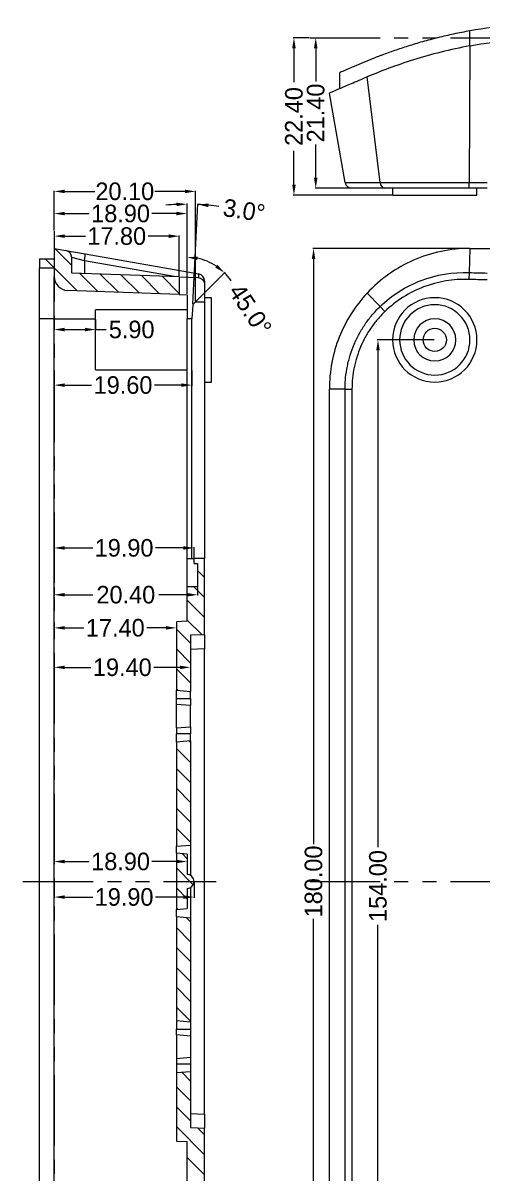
# Model space of a CAD drawing. Extents: x 18 to 718, y 389 to 747.
# Drawn here: x 360.3 to 425.5, y 574.2 to 737.7 of the extents above; entities that cross this region are included whole.
import ezdxf

# ---------------------------------------------------------------- set-up
doc = ezdxf.new("R2010")
doc.units = 0
doc.header["$MEASUREMENT"] = 0
doc.linetypes.add('PHANTOM', pattern=[2.5, 1.25, -0.25, 0.25, -0.25, 0.25, -0.25])
doc.layers.add('10', color=7, linetype='Continuous')
doc.layers.add('20', color=7, linetype='Continuous')
doc.dimstyles.new('1', dxfattribs={"dimtxt": 2.5, "dimasz": 1.5, "dimexe": 0.1, "dimexo": 0.1, "dimgap": 0.09, "dimtad": 0, "dimzin": 0, "dimdsep": 46, "dimtxsty": 'Standard', "dimcen": 0, "dimclrd": 4, "dimclre": 4, "dimclrt": 3, "dimadec": 1, "dimazin": 0, "dimtfac": 1, "dimtofl": 0, "dimtmove": 0, "dimatfit": 3, "dimfxl": 0, "dimtolj": 1, "dimtzin": 0, "dimlwd": 9, "dimlwe": 9, "dimarcsym": 0})

# ---------------------------------------------------------------- blocks, each defined once
blk = doc.blocks.new('HATCH5')
at = {"color": 200, "linetype": 'Continuous'}
for p, q in [((629.75, 800.66), (634.28, 805.19)), ((633.37, 801.46), (635.76, 803.84)), ((629.65, 797.74), (632.24, 800.32)), ((629.55, 794.81), (632.14, 797.4)), ((629.45, 791.88), (632.04, 794.47)), ((629.34, 788.95), (631.94, 791.54)), ((629.38, 786.16), (631.83, 788.61)), ((506.92, 782.56), (510.93, 786.56)), ((511.75, 784.56), (513.76, 786.56)), ((514.58, 784.56), (516.59, 786.56)), ((525.9, 784.56), (527.9, 786.56)), ((528.73, 784.56), (530.73, 786.56)), ((531.56, 784.56), (533.56, 786.56)), ((534.39, 784.56), (536.39, 786.56)), ((537.22, 784.56), (539.22, 786.56)), ((541.8, 786.31), (542.05, 786.56)), ((543.38, 785.06), (544.88, 786.56)), ((545.32, 784.17), (547.71, 786.56)), ((551.37, 784.56), (553.37, 786.56)), ((554.2, 784.56), (556.2, 786.56)), ((557.03, 784.56), (559.03, 786.56)), ((559.86, 784.56), (561.86, 786.56)), ((562.69, 784.56), (564.69, 786.56)), ((572.94, 786.31), (573.18, 786.56)), ((574.01, 784.56), (576.01, 786.56)), ((576.84, 784.56), (578.84, 786.56)), ((579.67, 784.56), (581.67, 786.56)), ((504.09, 782.56), (506.59, 785.06)), ((517.41, 784.56), (518.67, 785.81)), ((540.05, 784.56), (540.66, 785.16)), ((549.04, 785.06), (549.71, 785.72)), ((580.84, 782.9), (583, 785.06)), ((584.13, 783.36), (585.83, 785.06)), ((509.75, 782.56), (510.75, 783.55)), ((565.52, 784.56), (565.76, 784.8)), ((583.33, 782.56), (584.13, 783.36)), ((586.16, 782.56), (587.68, 784.08)), ((588.99, 782.56), (589.99, 783.56))]:
    blk.add_line(p, q, dxfattribs=at)
blk = doc.blocks.new('*D257')
at = {"color": 4, "linetype": 'Continuous', "lineweight": 9}
for p, q in [((418.73, 692.64), (410.65, 692.64)), ((410.75, 691.14), (410.75, 620.5)), ((410.75, 540.14), (410.75, 609.49)), ((418.73, 538.64), (410.65, 538.64))]:
    blk.add_line(p, q, dxfattribs=at)
for points in [[(410.5, 691.14), (411, 691.14), (410.75, 692.64)], [(410.5, 540.14), (411, 540.14), (410.75, 538.64)]]:
    blk.add_solid(points, dxfattribs=at)
at = {"layer": 'Defpoints', "color": 0, "linetype": 'Continuous', "lineweight": 9}
for p in [(410.75, 692.64), (418.83, 692.64), (418.83, 538.64)]:
    blk.add_point(p, dxfattribs=at)
at = {"color": 3, "linetype": 'Continuous', "lineweight": 9, "insert": (410.75, 614.99), "char_height": 2.5, "attachment_point": 5, "rotation": 90}
blk.add_mtext('\\A1;154.00', dxfattribs=at)
blk = doc.blocks.new('*D258')
at = {"color": 4, "linetype": 'Continuous', "lineweight": 9}
for p, q in [((423.73, 705.64), (401.49, 705.64)), ((401.59, 704.14), (401.59, 620.94)), ((401.59, 527.14), (401.59, 610.34)), ((423.73, 525.64), (401.49, 525.64))]:
    blk.add_line(p, q, dxfattribs=at)
for points in [[(401.34, 704.14), (401.84, 704.14), (401.59, 705.64)], [(401.34, 527.14), (401.84, 527.14), (401.59, 525.64)]]:
    blk.add_solid(points, dxfattribs=at)
at = {"layer": 'Defpoints', "color": 0, "linetype": 'Continuous', "lineweight": 9}
for p in [(423.83, 705.64), (401.59, 525.64), (423.83, 525.64)]:
    blk.add_point(p, dxfattribs=at)
at = {"color": 3, "linetype": 'Continuous', "lineweight": 9, "insert": (401.59, 615.64), "char_height": 2.5, "attachment_point": 5, "rotation": 90}
blk.add_mtext('\\A1;180.00', dxfattribs=at)
blk = doc.blocks.new('*D294')
at = {"color": 4, "linetype": 'Continuous', "lineweight": 9}
for p, q in [((526.94, 735.6), (533.29, 735.6)), ((523.41, 728.08), (523.34, 725.99))]:
    blk.add_line(p, q, dxfattribs=at)
for start, end in [(344.7768, 350.958), (277.042, 283.2232)]:
    blk.add_arc((523.67, 735.6), 9.51, start, end, dxfattribs=at)
for points in [[(532.82, 734.12), (533.32, 734.08), (533.19, 735.6)], [(524.85, 725.9), (524.83, 726.4), (523.34, 726.09)]]:
    blk.add_solid(points, dxfattribs=at)
at = {"layer": 'Defpoints', "color": 0, "linetype": 'Continuous', "lineweight": 9}
for p in [(401.07, 735.6), (523.63, 734.39), (526.84, 735.6), (523.41, 728.18), (528.24, 727.25)]:
    blk.add_point(p, dxfattribs=at)
at = {"color": 3, "linetype": 'Continuous', "lineweight": 9, "insert": (530.28, 728.75), "char_height": 2.5, "attachment_point": 5, "rotation": 44}
blk.add_mtext('\\A1;92.0°', dxfattribs=at)
blk = doc.blocks.new('*D301')
at = {"color": 4, "linetype": 'Continuous', "lineweight": 9}
for p, q in [((401.17, 735.6), (402, 735.6)), ((401.9, 734.1), (401.9, 729.36)), ((401.9, 715.7), (401.9, 720.43)), ((406.96, 714.2), (401.8, 714.2))]:
    blk.add_line(p, q, dxfattribs=at)
for points in [[(401.65, 734.1), (402.15, 734.1), (401.9, 735.6)], [(401.65, 715.7), (402.15, 715.7), (401.9, 714.2)]]:
    blk.add_solid(points, dxfattribs=at)
at = {"layer": 'Defpoints', "color": 0, "linetype": 'Continuous', "lineweight": 9}
for p in [(401.07, 735.6), (401.9, 714.2), (407.06, 714.2)]:
    blk.add_point(p, dxfattribs=at)
at = {"color": 3, "linetype": 'Continuous', "lineweight": 9, "insert": (401.9, 724.9), "char_height": 2.5, "attachment_point": 5, "rotation": 90}
blk.add_mtext('\\A1;21.40', dxfattribs=at)
blk = doc.blocks.new('*D302')
at = {"color": 4, "linetype": 'Continuous', "lineweight": 9}
for p, q in [((400.97, 735.6), (398.7, 735.6)), ((398.8, 734.1), (398.8, 729.28)), ((398.8, 714.7), (398.8, 719.51)), ((412.73, 713.2), (398.7, 713.2))]:
    blk.add_line(p, q, dxfattribs=at)
for points in [[(398.55, 734.1), (399.05, 734.1), (398.8, 735.6)], [(398.55, 714.7), (399.05, 714.7), (398.8, 713.2)]]:
    blk.add_solid(points, dxfattribs=at)
at = {"layer": 'Defpoints', "color": 0, "linetype": 'Continuous', "lineweight": 9}
for p in [(401.07, 735.6), (398.8, 713.2), (412.83, 713.2)]:
    blk.add_point(p, dxfattribs=at)
at = {"color": 3, "linetype": 'Continuous', "lineweight": 9, "insert": (398.8, 724.4), "char_height": 2.5, "attachment_point": 5, "rotation": 90}
blk.add_mtext('\\A1;22.40', dxfattribs=at)
blk = doc.blocks.new('*D339')
at = {"color": 4, "linetype": 'Continuous', "lineweight": 9}
for p, q in [((364.69, 707.98), (364.69, 707.29)), ((366.19, 707.39), (369.13, 707.39)), ((380.99, 707.39), (378.06, 707.39)), ((382.49, 701.71), (382.49, 707.49))]:
    blk.add_line(p, q, dxfattribs=at)
for points in [[(366.19, 707.64), (366.19, 707.14), (364.69, 707.39)], [(380.99, 707.64), (380.99, 707.14), (382.49, 707.39)]]:
    blk.add_solid(points, dxfattribs=at)
at = {"layer": 'Defpoints', "color": 0, "linetype": 'Continuous', "lineweight": 9}
for p in [(364.69, 708.08), (382.49, 707.39), (382.49, 701.61)]:
    blk.add_point(p, dxfattribs=at)
at = {"color": 3, "linetype": 'Continuous', "lineweight": 9, "insert": (373.59, 707.39), "char_height": 2.5, "attachment_point": 5}
blk.add_mtext('\\A1;17.80', dxfattribs=at)
blk = doc.blocks.new('*D340')
at = {"color": 4, "linetype": 'Continuous', "lineweight": 9}
for p, q in [((364.69, 708.18), (364.69, 710.7)), ((366.19, 710.6), (369.68, 710.6)), ((382.09, 710.6), (378.61, 710.6)), ((383.59, 699.17), (383.59, 710.7))]:
    blk.add_line(p, q, dxfattribs=at)
for points in [[(366.19, 710.85), (366.19, 710.35), (364.69, 710.6)], [(382.09, 710.85), (382.09, 710.35), (383.59, 710.6)]]:
    blk.add_solid(points, dxfattribs=at)
at = {"layer": 'Defpoints', "color": 0, "linetype": 'Continuous', "lineweight": 9}
for p in [(383.59, 710.6), (364.69, 708.08), (383.59, 699.07)]:
    blk.add_point(p, dxfattribs=at)
at = {"color": 3, "linetype": 'Continuous', "lineweight": 9, "insert": (374.14, 710.6), "char_height": 2.5, "attachment_point": 5}
blk.add_mtext('\\A1;18.90', dxfattribs=at)
blk = doc.blocks.new('*D341')
at = {"color": 4, "linetype": 'Continuous', "lineweight": 9}
for p, q in [((364.69, 708.18), (364.69, 713.85)), ((366.19, 713.75), (370.48, 713.75)), ((383.29, 713.75), (379, 713.75)), ((384.79, 698.14), (384.79, 713.85))]:
    blk.add_line(p, q, dxfattribs=at)
for points in [[(366.19, 714), (366.19, 713.5), (364.69, 713.75)], [(383.29, 714), (383.29, 713.5), (384.79, 713.75)]]:
    blk.add_solid(points, dxfattribs=at)
at = {"layer": 'Defpoints', "color": 0, "linetype": 'Continuous', "lineweight": 9}
for p in [(364.69, 713.75), (364.69, 708.08), (384.79, 698.04)]:
    blk.add_point(p, dxfattribs=at)
at = {"color": 3, "linetype": 'Continuous', "lineweight": 9, "insert": (374.74, 713.75), "char_height": 2.5, "attachment_point": 5}
blk.add_mtext('\\A1;20.10', dxfattribs=at)
blk = doc.blocks.new('*D342')
at = {"color": 4, "linetype": 'Continuous', "lineweight": 9}
for p, q in [((364.69, 688.29), (364.69, 686.11)), ((384.29, 688.29), (384.29, 686.11)), ((366.19, 686.21), (370.03, 686.21)), ((382.79, 686.21), (378.96, 686.21))]:
    blk.add_line(p, q, dxfattribs=at)
for points in [[(366.19, 686.46), (366.19, 685.96), (364.69, 686.21)], [(382.79, 686.46), (382.79, 685.96), (384.29, 686.21)]]:
    blk.add_solid(points, dxfattribs=at)
at = {"layer": 'Defpoints', "color": 0, "linetype": 'Continuous', "lineweight": 9}
for p in [(364.69, 688.39), (384.29, 688.39), (364.69, 686.21)]:
    blk.add_point(p, dxfattribs=at)
at = {"color": 3, "linetype": 'Continuous', "lineweight": 9, "insert": (374.49, 686.21), "char_height": 2.5, "attachment_point": 5}
blk.add_mtext('\\A1;19.60', dxfattribs=at)
blk = doc.blocks.new('*D343')
at = {"color": 4, "linetype": 'Continuous', "lineweight": 9}
for p, q in [((364.69, 661.64), (364.69, 663.16)), ((366.19, 663.06), (370.18, 663.06)), ((383.09, 663.06), (379.11, 663.06)), ((384.59, 661.64), (384.59, 663.16))]:
    blk.add_line(p, q, dxfattribs=at)
for points in [[(366.19, 663.31), (366.19, 662.81), (364.69, 663.06)], [(383.09, 663.31), (383.09, 662.81), (384.59, 663.06)]]:
    blk.add_solid(points, dxfattribs=at)
at = {"layer": 'Defpoints', "color": 0, "linetype": 'Continuous', "lineweight": 9}
for p in [(364.69, 663.06), (364.69, 661.54), (384.59, 661.54)]:
    blk.add_point(p, dxfattribs=at)
at = {"color": 3, "linetype": 'Continuous', "lineweight": 9, "insert": (374.64, 663.06), "char_height": 2.5, "attachment_point": 5}
blk.add_mtext('\\A1;19.90', dxfattribs=at)
blk = doc.blocks.new('*D344')
at = {"color": 4, "linetype": 'Continuous', "lineweight": 9}
for p, q in [((364.69, 657.44), (364.69, 656.3)), ((385.09, 657.44), (385.09, 656.3)), ((366.19, 656.4), (370.22, 656.4)), ((383.59, 656.4), (379.56, 656.4))]:
    blk.add_line(p, q, dxfattribs=at)
for points in [[(366.19, 656.65), (366.19, 656.15), (364.69, 656.4)], [(383.59, 656.65), (383.59, 656.15), (385.09, 656.4)]]:
    blk.add_solid(points, dxfattribs=at)
at = {"layer": 'Defpoints', "color": 0, "linetype": 'Continuous', "lineweight": 9}
for p in [(364.69, 657.54), (385.09, 657.54), (364.69, 656.4)]:
    blk.add_point(p, dxfattribs=at)
at = {"color": 3, "linetype": 'Continuous', "lineweight": 9, "insert": (374.89, 656.4), "char_height": 2.5, "attachment_point": 5}
blk.add_mtext('\\A1;20.40', dxfattribs=at)
blk = doc.blocks.new('*D345')
at = {"color": 4, "linetype": 'Continuous', "lineweight": 9}
for p, q in [((383.59, 699.17), (383.59, 704.49)), ((384.86, 698.11), (389, 702.25))]:
    blk.add_line(p, q, dxfattribs=at)
for start, end in [(56.4092, 78.5908), (33.5908, 45)]:
    blk.add_arc((383.59, 696.84), 7.55, start, end, dxfattribs=at)
for points in [[(385.06, 703.99), (385.11, 704.49), (383.59, 704.39)], [(387.92, 703.32), (387.61, 702.93), (388.93, 702.18)]]:
    blk.add_solid(points, dxfattribs=at)
at = {"layer": 'Defpoints', "color": 0, "linetype": 'Continuous', "lineweight": 9}
for p in [(385.54, 704.13), (383.59, 699.07), (384.4, 697.65), (384.79, 698.04), (383.59, 695.64)]:
    blk.add_point(p, dxfattribs=at)
at = {"color": 3, "linetype": 'Continuous', "lineweight": 9, "insert": (392.58, 696.95), "char_height": 2.5, "attachment_point": 5, "rotation": 303.5908}
blk.add_mtext('\\A1;45.0°', dxfattribs=at)
blk = doc.blocks.new('*D346')
at = {"color": 4, "linetype": 'Continuous', "lineweight": 9}
for p, q in [((383.59, 699.17), (383.59, 712.04)), ((384.4, 697.75), (385.15, 712))]:
    blk.add_line(p, q, dxfattribs=at)
for start, end in [(92.8984, 95.7968), (81.2013, 87), (81.2032, 84.1016)]:
    blk.add_arc((383.59, 682.29), 29.66, start, end, dxfattribs=at)
for points in [[(382.09, 712.15), (382.1, 711.65), (383.59, 711.94)], [(386.62, 711.53), (386.66, 712.03), (385.14, 711.9)]]:
    blk.add_solid(points, dxfattribs=at)
at = {"layer": 'Defpoints', "color": 0, "linetype": 'Continuous', "lineweight": 9}
for p in [(384.11, 711.94), (383.59, 699.07), (384.4, 697.65), (383.59, 695.64), (384.29, 695.64)]:
    blk.add_point(p, dxfattribs=at)
at = {"color": 3, "linetype": 'Continuous', "lineweight": 9, "insert": (391.72, 711.04), "char_height": 2.5, "attachment_point": 5, "rotation": 351.2013}
blk.add_mtext('\\A1;3.0°', dxfattribs=at)
blk = doc.blocks.new('*D347')
at = {"color": 4, "linetype": 'Continuous', "lineweight": 9}
for p, q in [((364.69, 652.47), (364.69, 651.6)), ((382.09, 652.47), (382.09, 651.6)), ((366.19, 651.7), (368.93, 651.7)), ((380.59, 651.7), (377.86, 651.7))]:
    blk.add_line(p, q, dxfattribs=at)
for points in [[(366.19, 651.95), (366.19, 651.45), (364.69, 651.7)], [(380.59, 651.95), (380.59, 651.45), (382.09, 651.7)]]:
    blk.add_solid(points, dxfattribs=at)
at = {"layer": 'Defpoints', "color": 0, "linetype": 'Continuous', "lineweight": 9}
for p in [(364.69, 652.57), (382.09, 652.57), (364.69, 651.7)]:
    blk.add_point(p, dxfattribs=at)
at = {"color": 3, "linetype": 'Continuous', "lineweight": 9, "insert": (373.39, 651.7), "char_height": 2.5, "attachment_point": 5}
blk.add_mtext('\\A1;17.40', dxfattribs=at)
blk = doc.blocks.new('*D348')
at = {"color": 4, "linetype": 'Continuous', "lineweight": 9}
for p, q in [((364.69, 646.54), (364.69, 645.98)), ((366.19, 646.08), (369.93, 646.08)), ((382.59, 646.08), (378.86, 646.08)), ((384.09, 646.54), (384.09, 645.98))]:
    blk.add_line(p, q, dxfattribs=at)
for points in [[(366.19, 646.33), (366.19, 645.83), (364.69, 646.08)], [(382.59, 646.33), (382.59, 645.83), (384.09, 646.08)]]:
    blk.add_solid(points, dxfattribs=at)
at = {"layer": 'Defpoints', "color": 0, "linetype": 'Continuous', "lineweight": 9}
for p in [(364.69, 646.64), (364.69, 646.08), (384.09, 646.64)]:
    blk.add_point(p, dxfattribs=at)
at = {"color": 3, "linetype": 'Continuous', "lineweight": 9, "insert": (374.39, 646.08), "char_height": 2.5, "attachment_point": 5}
blk.add_mtext('\\A1;19.40', dxfattribs=at)
blk = doc.blocks.new('*D349')
at = {"color": 4, "linetype": 'Continuous', "lineweight": 9}
for p, q in [((364.69, 619.41), (364.69, 618.37)), ((366.19, 618.47), (369.68, 618.47)), ((382.09, 618.47), (378.61, 618.47)), ((383.59, 619.41), (383.59, 618.37))]:
    blk.add_line(p, q, dxfattribs=at)
for points in [[(366.19, 618.72), (366.19, 618.22), (364.69, 618.47)], [(382.09, 618.72), (382.09, 618.22), (383.59, 618.47)]]:
    blk.add_solid(points, dxfattribs=at)
at = {"layer": 'Defpoints', "color": 0, "linetype": 'Continuous', "lineweight": 9}
for p in [(364.69, 619.51), (364.69, 618.47), (383.59, 619.51)]:
    blk.add_point(p, dxfattribs=at)
at = {"color": 3, "linetype": 'Continuous', "lineweight": 9, "insert": (374.14, 618.47), "char_height": 2.5, "attachment_point": 5}
blk.add_mtext('\\A1;18.90', dxfattribs=at)
blk = doc.blocks.new('*D350')
at = {"color": 4, "linetype": 'Continuous', "lineweight": 9}
for p, q in [((364.69, 615.54), (364.69, 613.32)), ((384.59, 615.54), (384.59, 613.32)), ((366.19, 613.42), (370.18, 613.42)), ((383.09, 613.42), (379.11, 613.42))]:
    blk.add_line(p, q, dxfattribs=at)
for points in [[(366.19, 613.67), (366.19, 613.17), (364.69, 613.42)], [(383.09, 613.67), (383.09, 613.17), (384.59, 613.42)]]:
    blk.add_solid(points, dxfattribs=at)
at = {"layer": 'Defpoints', "color": 0, "linetype": 'Continuous', "lineweight": 9}
for p in [(364.69, 615.64), (384.59, 615.64), (364.69, 613.42)]:
    blk.add_point(p, dxfattribs=at)
at = {"color": 3, "linetype": 'Continuous', "lineweight": 9, "insert": (374.64, 613.42), "char_height": 2.5, "attachment_point": 5}
blk.add_mtext('\\A1;19.90', dxfattribs=at)
blk = doc.blocks.new('*D353')
at = {"color": 4, "linetype": 'Continuous', "lineweight": 9}
blk.add_line((364.69, 524.1), (364.69, 519.8), dxfattribs=at)
for start, end in [(347.3886, 352.6033), (279.3967, 284.6114)]:
    blk.add_arc((364.69, 529.05), 9.16, start, end, dxfattribs=at)
for points in [[(373.52, 527.89), (374.02, 527.86), (373.84, 529.37)], [(366.21, 519.77), (366.17, 520.27), (364.69, 519.9)]]:
    blk.add_solid(points, dxfattribs=at)
at = {"layer": 'Defpoints', "color": 0, "linetype": 'Continuous', "lineweight": 9}
for p in [(364.69, 708.08), (368.39, 529.18), (381.19, 529.63), (364.69, 524.2), (369.36, 521.18)]:
    blk.add_point(p, dxfattribs=at)
at = {"color": 3, "linetype": 'Continuous', "lineweight": 9, "insert": (371.28, 522.69), "char_height": 2.5, "attachment_point": 5, "rotation": 46}
blk.add_mtext('\\A1;92.0°', dxfattribs=at)
blk = doc.blocks.new('*D354')
at = {"color": 4, "linetype": 'Continuous', "lineweight": 9}
for p, q in [((364.69, 695.54), (364.69, 694.01)), ((370.59, 695.54), (370.59, 694.01)), ((366.19, 694.11), (369.09, 694.11)), ((370.59, 694.11), (372.09, 694.11))]:
    blk.add_line(p, q, dxfattribs=at)
for points in [[(366.19, 694.36), (366.19, 693.86), (364.69, 694.11)], [(369.09, 694.36), (369.09, 693.86), (370.59, 694.11)]]:
    blk.add_solid(points, dxfattribs=at)
at = {"layer": 'Defpoints', "color": 0, "linetype": 'Continuous', "lineweight": 9}
for p in [(364.69, 695.64), (370.59, 695.64), (370.59, 694.11)]:
    blk.add_point(p, dxfattribs=at)
at = {"color": 3, "linetype": 'Continuous', "lineweight": 9, "insert": (375.72, 694.11), "char_height": 2.5, "attachment_point": 5}
blk.add_mtext('\\A1;5.90', dxfattribs=at)

msp = doc.modelspace()

# ---------------------------------------------------------------- linework, layer by layer
at = {"layer": '10', "color": 1, "linetype": 'PHANTOM', "lineweight": 9, "ltscale": 8}
for p, q in [((401.066, 735.596), (526.835, 735.596)), ((364.691, 708.082), (364.691, 524.196)), ((360.263, 615.642), (387.719, 615.642)), ((401.066, 615.642), (526.835, 615.642))]:
    msp.add_line(p, q, dxfattribs=at)
at = {"layer": '20', "color": 7, "linetype": 'Continuous', "lineweight": 9}
for p, q in [((423.834, 734.444), (423.834, 736.579)), ((423.834, 734.444), (423.722, 715.022)), ((405.334, 728.361), (405.334, 730.646)), ((411.046, 715.022), (409.207, 730.02)), ((406.073, 715.022), (403.834, 727.718)), ((412.834, 714.196), (412.834, 713.196)), ((412.834, 713.196), (424.834, 713.196)), ((424.834, 713.196), (424.834, 714.196)), ((364.691, 705.642), (366.365, 705.347)), ((364.691, 705.642), (364.691, 704.142)), ((366.365, 705.347), (369.104, 704.864)), ((369.104, 704.864), (385.265, 702.014)), ((423.834, 705.642), (423.722, 702.219)), ((362.591, 704.142), (364.691, 704.142)), ((362.591, 704.142), (362.591, 702.904)), ((367.191, 702.142), (367.191, 704.362)), ((369.017, 703.879), (367.191, 704.362)), ((369.017, 703.879), (369.017, 702.078)), ((381.753, 701.634), (369.017, 703.879)), ((362.591, 702.904), (364.691, 702.904)), ((362.591, 695.642), (362.591, 702.904)), ((364.691, 702.904), (364.691, 701.659)), ((364.691, 695.642), (364.691, 701.659)), ((382.491, 701.608), (367.191, 702.142)), ((382.491, 701.608), (382.491, 699.106)), ((382.491, 701.608), (385.126, 701.516)), ((423.722, 702.219), (423.69, 701.235)), ((386.091, 701.03), (385.95, 701.03)), ((386.091, 701.03), (386.091, 700.516)), ((386.091, 700.516), (386.091, 698.042)), ((382.491, 699.106), (366.622, 699.66)), ((382.491, 699.106), (383.591, 699.068)), ((383.591, 699.068), (383.591, 695.642)), ((387.091, 698.642), (386.091, 698.642)), ((387.091, 686.642), (387.091, 698.642)), ((411.046, 697.381), (409.207, 699.282)), ((370.591, 688.392), (370.591, 696.892)), ((383.591, 696.892), (370.591, 696.892)), ((384.397, 697.647), (384.291, 695.642)), ((384.791, 698.042), (384.397, 697.647)), ((384.791, 698.042), (386.091, 698.042)), ((386.091, 698.042), (386.091, 661.542)), ((411.046, 697.381), (411.73, 696.674)), ((364.691, 695.642), (362.591, 695.642)), ((362.591, 535.642), (362.591, 695.642)), ((364.691, 695.642), (370.592, 695.642)), ((364.691, 535.642), (364.691, 695.642)), ((384.291, 695.642), (383.591, 695.642)), ((383.591, 661.542), (383.591, 695.642)), ((384.291, 661.542), (384.291, 695.642)), ((370.591, 688.392), (383.591, 688.392)), ((386.091, 686.642), (387.091, 686.642)), ((406.073, 685.642), (403.834, 685.642)), ((403.834, 545.642), (403.834, 685.642)), ((406.073, 685.642), (407.057, 685.642)), ((406.073, 545.642), (406.073, 685.642)), ((407.057, 685.642), (407.057, 545.642)), ((383.591, 661.542), (384.591, 661.542)), ((383.591, 657.542), (383.591, 661.542)), ((386.091, 661.542), (384.591, 661.542)), ((384.591, 660.842), (384.591, 661.542)), ((384.591, 660.842), (385.091, 660.842)), ((385.091, 660.842), (385.091, 657.542)), ((386.091, 653.991), (386.091, 661.542)), ((385.091, 657.542), (383.591, 657.542)), ((383.591, 653.991), (383.591, 657.542)), ((383.591, 652.626), (382.091, 652.573)), ((382.091, 652.573), (382.091, 642.817)), ((383.591, 652.626), (383.591, 653.991)), ((386.091, 650.712), (386.091, 653.991)), ((386.091, 650.712), (384.091, 650.642)), ((384.091, 650.642), (384.091, 642.642)), ((386.091, 650.712), (386.091, 648.713)), ((386.091, 648.713), (384.091, 648.643)), ((386.091, 582.571), (386.091, 648.713)), ((382.091, 642.817), (384.091, 642.642)), ((382.091, 641.642), (382.091, 642.817)), ((384.091, 641.642), (384.091, 642.642)), ((382.091, 641.642), (384.091, 641.642)), ((382.091, 640.817), (382.091, 641.642)), ((384.091, 641.642), (384.091, 640.642)), ((384.091, 640.642), (382.091, 640.817)), ((382.091, 637.467), (382.091, 640.817)), ((384.091, 637.642), (384.091, 640.642)), ((382.091, 637.467), (384.091, 637.642)), ((382.091, 637.467), (382.091, 636.642)), ((384.091, 636.642), (382.091, 636.642)), ((382.091, 635.467), (382.091, 636.642)), ((384.091, 637.642), (384.091, 636.642)), ((384.091, 635.642), (384.091, 636.642)), ((384.091, 635.642), (382.091, 635.467)), ((382.091, 635.467), (382.091, 620.642)), ((384.091, 635.642), (384.091, 620.817)), ((382.091, 620.642), (384.091, 620.817)), ((382.091, 619.642), (382.091, 620.642)), ((384.091, 620.817), (384.091, 616.508)), ((383.591, 619.511), (382.091, 619.642)), ((382.091, 619.642), (382.091, 611.642)), ((383.591, 619.511), (383.591, 616.642)), ((383.591, 614.642), (383.591, 611.773)), ((384.091, 614.776), (384.091, 610.467)), ((382.091, 611.642), (383.591, 611.773)), ((382.091, 610.642), (382.091, 611.642)), ((382.091, 610.642), (384.091, 610.467)), ((382.091, 610.642), (382.091, 595.817)), ((384.091, 610.467), (384.091, 595.642)), ((384.091, 595.642), (382.091, 595.817)), ((382.091, 595.817), (382.091, 594.642)), ((384.091, 595.642), (384.091, 594.642)), ((382.091, 594.642), (384.091, 594.642)), ((382.091, 593.817), (382.091, 594.642)), ((384.091, 593.642), (382.091, 593.817)), ((382.091, 593.817), (382.091, 590.467)), ((384.091, 594.642), (384.091, 593.642)), ((384.091, 593.642), (384.091, 590.642)), ((382.091, 590.467), (384.091, 590.642)), ((382.091, 590.467), (382.091, 589.642)), ((384.091, 590.642), (384.091, 589.642)), ((384.091, 589.642), (382.091, 589.642)), ((382.091, 589.642), (382.091, 588.467)), ((382.091, 588.467), (384.091, 588.642)), ((384.091, 589.642), (384.091, 588.642)), ((384.091, 588.642), (384.091, 580.642)), ((382.091, 588.467), (382.091, 578.711)), ((384.091, 582.641), (386.091, 582.571)), ((386.091, 582.571), (386.091, 580.572)), ((384.091, 580.642), (386.091, 580.572)), ((386.091, 572.637), (386.091, 580.572)), ((382.091, 578.711), (383.591, 578.658)), ((383.591, 572.637), (383.591, 578.658))]:
    msp.add_line(p, q, dxfattribs=at)
at = {"layer": '20', "color": 7, "linetype": 'Continuous', "lineweight": 9, "extrusion": (0, 0, -1)}
for radius in [6, 5, 3]:
    msp.add_circle((-418.834, 692.642), radius, dxfattribs=at)
at = {"layer": '20', "color": 7, "linetype": 'Continuous', "lineweight": 9}
msp.add_circle((418.834, 692.642), 1.65, dxfattribs=at)
for centre, radius, start, end in [((436.395, 666.52), 71.176, 90, 100.16507), ((407.057, 715.196), 1, 190, 270), ((366.191, 704.362), 1, 0, 80), ((366.691, 701.659), 2, 180, 268), ((385.091, 701.03), 1, 0, 80), ((383.591, 615.642), 1, 270, 90)]:
    msp.add_arc(centre, radius, start, end, dxfattribs=at)
at = {"layer": '20', "color": 7, "linetype": 'Continuous', "lineweight": 9, "extrusion": (0, 0, -1)}
msp.add_arc((-385.091, 700.516), 1, 92, 180, dxfattribs=at)
at = {"layer": '20', "color": 7, "linetype": 'Continuous', "lineweight": 9}
for centre, major_axis, ratio, start_param, end_param in [((411.73, 715.196), (0, 1), 0.6952643, 1.7453293, 3.1415927), ((423.69, 715.196), (0, 1), 0.0326088, 3.1415927, 4.5378561), ((368.93, 703.879), (-0.174, -0.985), 0.0858415, 1.5859313, 3.1415927), ((385.091, 701.03), (-0.174, -0.985), 0.0858415, 2.0880525, 3.1415927)]:
    msp.add_ellipse(centre, major_axis=major_axis, ratio=ratio, start_param=start_param, end_param=end_param, dxfattribs=at)
for points, knots in [([(423.834, 736.579), (423.445, 736.509), (423.055, 736.436), (422.282, 736.284), (421.898, 736.205), (420.757, 735.961), (420.007, 735.788), (418.9, 735.513), (418.534, 735.419), (417.807, 735.227), (417.445, 735.128), (416.731, 734.927), (416.379, 734.824), (415.687, 734.618), (415.348, 734.514), (414.351, 734.2), (413.712, 733.988), (412.484, 733.563), (411.896, 733.349), (411.192, 733.085), (411.053, 733.032), (410.781, 732.927), (410.646, 732.875), (410.251, 732.721), (409.996, 732.62), (409.258, 732.322), (408.801, 732.131), (408.38, 731.951)], [0, 0, 0, 0, 0.0625, 0.0625, 0.125, 0.125, 0.25, 0.25, 0.3125, 0.3125, 0.375, 0.375, 0.4375, 0.4375, 0.5, 0.5, 0.625, 0.625, 0.75, 0.75, 0.78125, 0.78125, 0.8125, 0.8125, 0.875, 0.875, 1, 1, 1, 1]), ([(423.834, 734.444), (422.429, 734.185), (421.058, 733.886), (418.379, 733.22), (417.058, 732.847), (414.565, 732.069), (413.39, 731.663), (411.177, 730.839), (410.138, 730.419), (409.207, 730.02)], [0, 0, 0, 0, 0.25, 0.25, 0.5, 0.5, 0.75, 0.75, 1, 1, 1, 1]), ([(408.38, 731.951), (407.892, 731.742), (407.46, 731.557), (406.707, 731.234), (406.387, 731.097), (406.06, 730.957), (405.999, 730.931), (405.883, 730.881), (405.83, 730.858), (405.682, 730.795), (405.6, 730.76), (405.401, 730.675), (405.33, 730.644), (405.336, 730.647)], [0, 0, 0, 0, 0.25, 0.25, 0.5, 0.5, 0.5625, 0.5625, 0.625, 0.625, 0.75, 0.75, 1, 1, 1, 1]), ([(409.207, 730.02), (408.379, 729.666), (407.616, 729.339), (406.289, 728.771), (405.715, 728.525), (404.787, 728.127), (404.434, 727.976), (403.957, 727.771), (403.831, 727.72), (403.835, 727.716)], [0, 0, 0, 0, 0.25, 0.25, 0.5, 0.5, 0.75, 0.75, 1, 1, 1, 1]), ([(406.069, 715.024), (406.073, 715.022), (406.077, 715.022), (406.082, 715.022), (406.086, 715.022), (406.091, 715.022), (406.107, 715.022), (406.128, 715.022), (406.21, 715.022), (406.291, 715.022), (406.455, 715.022), (406.517, 715.022), (406.652, 715.022), (406.726, 715.022), (406.967, 715.022), (407.153, 715.022), (407.575, 715.022), (407.811, 715.022), (408.333, 715.022), (408.621, 715.022), (409.239, 715.022), (409.57, 715.022), (410.276, 715.022), (410.651, 715.022), (411.046, 715.022)], [0, 0, 0, 0, 0.0149585, 0.0149585, 0.0305941, 0.0618652, 0.0618652, 0.1244075, 0.1244075, 0.2494922, 0.2494922, 0.3120345, 0.3120345, 0.3745768, 0.3745768, 0.4996614, 0.4996614, 0.6247461, 0.6247461, 0.7498307, 0.7498307, 0.8749154, 0.8749154, 1, 1, 1, 1]), ([(411.046, 715.022), (411.098, 715.022), (411.151, 715.022), (411.257, 715.022), (411.417, 715.022), (411.58, 715.022), (411.909, 715.022), (412.133, 715.022), (412.818, 715.022), (413.293, 715.022), (414.033, 715.022), (414.283, 715.022), (414.789, 715.022), (415.045, 715.022), (415.82, 715.022), (416.348, 715.022), (417.424, 715.022), (417.973, 715.022), (419.093, 715.022), (419.665, 715.022), (420.813, 715.022), (421.391, 715.022), (422.263, 715.022), (422.555, 715.022), (423.139, 715.022), (423.431, 715.022), (423.722, 715.022)], [0, 0, 0, 0, 0.015625, 0.015625, 0.03125, 0.0625, 0.0625, 0.125, 0.125, 0.25, 0.25, 0.3125, 0.3125, 0.375, 0.375, 0.5, 0.5, 0.625, 0.625, 0.75, 0.75, 0.875, 0.875, 0.9375, 0.9375, 1, 1, 1, 1]), ([(423.69, 714.196), (421.486, 714.196), (419.28, 714.196), (415.213, 714.196), (413.316, 714.196), (411.73, 714.196)], [0, 0, 0, 0, 0.5, 0.5, 1, 1, 1, 1]), ([(423.834, 705.642), (422.429, 705.642), (421.058, 705.496), (418.379, 704.933), (417.058, 704.508), (414.565, 703.417), (413.39, 702.752), (411.177, 701.187), (410.138, 700.281), (409.207, 699.282)], [0, 0, 0, 0, 0.25, 0.25, 0.5, 0.5, 0.75, 0.75, 1, 1, 1, 1]), ([(411.046, 697.381), (412.715, 698.997), (414.733, 700.264), (419.039, 701.9), (421.388, 702.296), (423.722, 702.219)], [0, 0, 0, 0, 0.5, 0.5, 1, 1, 1, 1]), ([(423.69, 701.235), (421.486, 701.307), (419.28, 700.937), (415.213, 699.394), (413.316, 698.208), (411.73, 696.674)], [0, 0, 0, 0, 0.5, 0.5, 1, 1, 1, 1]), ([(409.207, 699.282), (408.379, 698.394), (407.616, 697.411), (406.289, 695.323), (405.715, 694.203), (404.787, 691.869), (404.434, 690.666), (403.957, 688.189), (403.834, 686.902), (403.834, 685.642)], [0, 0, 0, 0, 0.25, 0.25, 0.5, 0.5, 0.75, 0.75, 1, 1, 1, 1]), ([(406.073, 685.642), (406.073, 685.71), (406.073, 685.779), (406.075, 685.916), (406.079, 686.122), (406.087, 686.327), (406.107, 686.736), (406.128, 687.008), (406.21, 687.823), (406.291, 688.363), (406.455, 689.169), (406.517, 689.437), (406.652, 689.965), (406.726, 690.227), (406.967, 691.005), (407.153, 691.513), (407.575, 692.51), (407.811, 692.999), (408.333, 693.955), (408.621, 694.425), (409.239, 695.327), (409.57, 695.762), (410.276, 696.598), (410.651, 697), (411.046, 697.381)], [0, 0, 0, 0, 0.015625, 0.015625, 0.03125, 0.0625, 0.0625, 0.125, 0.125, 0.25, 0.25, 0.3125, 0.3125, 0.375, 0.375, 0.5, 0.5, 0.625, 0.625, 0.75, 0.75, 0.875, 0.875, 1, 1, 1, 1]), ([(411.73, 696.674), (411.359, 696.315), (411.009, 695.939), (410.348, 695.156), (410.037, 694.749), (409.456, 693.902), (409.185, 693.46), (408.694, 692.561), (408.472, 692.101), (408.075, 691.164), (407.899, 690.686), (407.672, 689.954), (407.603, 689.708), (407.475, 689.211), (407.417, 688.959), (407.263, 688.201), (407.187, 687.693), (407.084, 686.672), (407.057, 686.158), (407.057, 685.642)], [0, 0, 0, 0, 0.125, 0.125, 0.25, 0.25, 0.375, 0.375, 0.5, 0.5, 0.625, 0.625, 0.6875, 0.6875, 0.75, 0.75, 0.875, 0.875, 1, 1, 1, 1])]:
    msp.add_open_spline(points, degree=3, knots=knots, dxfattribs=at)
for points in [[(423.834, 734.444), (427.974, 735.21), (432.185, 735.596), (436.395, 735.596)], [(423.722, 715.022), (424.578, 715.022), (425.434, 715.022), (426.29, 715.022)], [(411.73, 714.196), (408.762, 714.196), (407.06, 714.196), (407.055, 714.196)], [(426.264, 714.196), (425.406, 714.196), (424.548, 714.196), (423.69, 714.196)], [(423.834, 705.642), (427.974, 705.642), (432.185, 705.642), (436.395, 705.642)], [(423.722, 702.219), (424.578, 702.191), (425.434, 702.166), (426.29, 702.144)], [(426.264, 701.16), (425.406, 701.182), (424.548, 701.207), (423.69, 701.235)]]:
    msp.add_open_spline(points, degree=3, dxfattribs=at)

# ---------------------------------------------------------------- block references
at = {"layer": '20', "color": 200, "linetype": 'Continuous', "lineweight": 9, "rotation": 90}
msp.add_blockref('HATCH5', (1168.647, 69.86), dxfattribs=at)

# ---------------------------------------------------------------- dimensions: what is measured, and where the dimension line sits
at = {"color": 7, "linetype": 'Continuous', "lineweight": 9}
for base, p1, p2, picture, middle in [((398.797, 713.196), (401.066, 735.596), (412.834, 713.196), '*D302', (398.797, 724.396)), ((401.902, 714.196), (401.066, 735.596), (407.055, 714.196), '*D301', (401.902, 724.896)), ((401.59, 525.642), (423.834, 705.642), (423.834, 525.642), '*D258', (401.59, 615.642))]:
    dim = msp.add_linear_dim(base=base, p1=p1, p2=p2, angle=90, dimstyle='1', dxfattribs=at)
    dim.commit()
    dim.dimension.update_dxf_attribs({"geometry": picture, "text_midpoint": middle})
dim = msp.add_angular_dim_2l(base=(528.238, 727.248), line1=((401.066, 735.596), (526.835, 735.596)), line2=((523.632, 734.392), (523.415, 728.179)), dimstyle='1', dxfattribs=at)
dim.commit()
dim.dimension.update_dxf_attribs({"geometry": '*D294', "text_midpoint": (530.283, 728.752)})
at = {"color": 6, "linetype": 'Continuous', "lineweight": 9}
for base, p1, p2, picture, middle in [((364.691, 713.747), (384.791, 698.042), (364.691, 708.082), '*D341', (374.741, 713.747)), ((383.591, 710.598), (364.691, 708.082), (383.591, 699.068), '*D340', (374.141, 710.598)), ((382.491, 707.393), (364.691, 708.082), (382.491, 701.608), '*D339', (373.591, 707.393)), ((370.592, 694.11), (364.691, 695.642), (370.592, 695.642), '*D354', (375.723, 694.11)), ((364.691, 686.21), (384.291, 688.392), (364.691, 688.392), '*D342', (374.491, 686.21)), ((364.691, 663.059), (384.591, 661.542), (364.691, 661.542), '*D343', (374.641, 663.059)), ((364.691, 656.403), (385.091, 657.542), (364.691, 657.542), '*D344', (374.891, 656.403)), ((364.691, 651.705), (382.091, 652.573), (364.691, 652.573), '*D347', (373.391, 651.705)), ((364.691, 646.082), (384.091, 646.642), (364.691, 646.642), '*D348', (374.391, 646.082)), ((364.691, 618.47), (383.591, 619.511), (364.691, 619.511), '*D349', (374.141, 618.47)), ((364.691, 613.416), (384.591, 615.642), (364.691, 615.642), '*D350', (374.641, 613.416))]:
    dim = msp.add_linear_dim(base=base, p1=p1, p2=p2, dimstyle='1', dxfattribs=at)
    dim.commit()
    dim.dimension.update_dxf_attribs({"geometry": picture, "text_midpoint": middle})
for base, line1, line2, picture, middle in [((384.109, 711.936), ((384.397, 697.647), (384.291, 695.642)), ((383.591, 699.068), (383.591, 695.642)), '*D346', (391.717, 711.036)), ((369.362, 521.179), ((368.391, 529.184), (381.191, 529.631)), ((364.691, 708.082), (364.691, 524.196)), '*D353', (371.278, 522.694)), ((385.5444, 704.1303), ((384.7915, 698.0421), (384.3966, 697.6472)), ((383.5915, 699.0679), (383.5915, 695.6421)), '*D345', (392.5777, 696.9502))]:
    dim = msp.add_angular_dim_2l(base=base, line1=line1, line2=line2, dimstyle='1', dxfattribs=at)
    dim.commit()
    dim.dimension.update_dxf_attribs({"geometry": picture, "text_midpoint": middle})
at = {"color": 7, "linetype": 'Continuous', "lineweight": 9}
dim = msp.add_linear_dim(base=(410.747, 692.642), p1=(418.834, 538.642), p2=(418.834, 692.642), angle=90, dimstyle='1', dxfattribs=at)
dim.commit()
dim.dimension.update_dxf_attribs({"geometry": '*D257', "text_midpoint": (410.747, 614.993), "dimtype": 160})

doc.saveas('drawing.dxf')
